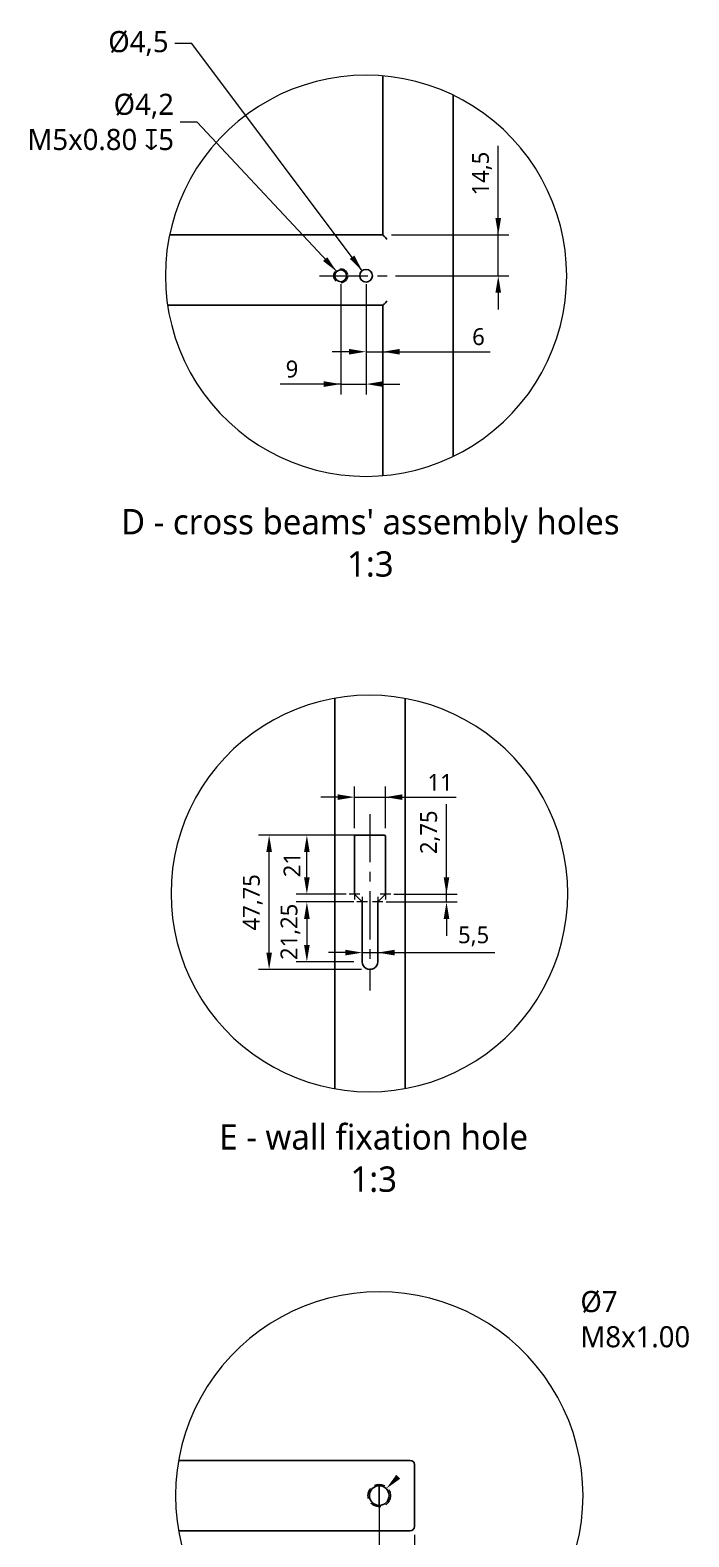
# Model space of a CAD drawing. Header units: inches. Extents: x 6 to 1987, y -21 to 287.
# Drawn here: x 905.2 to 983.2, y 95.9 to 274.4 of the extents above; entities that cross this region are included whole.
import ezdxf

# ---------------------------------------------------------------- set-up
doc = ezdxf.new("R2010")
doc.units = ezdxf.units.IN
doc.header["$LTSCALE"] = 12.7
doc.header["$MEASUREMENT"] = 0
doc.header["$PDMODE"] = 33
doc.header["$PDSIZE"] = 1
doc.linetypes.add('CENTER', pattern=[0.72, 0.45, -0.09, 0.09, -0.09])
doc.linetypes.add('HIDDEN', pattern=[0.15000000000000002, 0.1, -0.05])
for name, color, linetype, lineweight in [('ANNOTATION_LINES', 7, 'Continuous', 13), ('ANNOTATION_TEXT', 7, 'Continuous', 25), ('CENTERLINES', 251, 'CENTER', 13), ('DETAIL_VIEW_BORDER', 7, 'Continuous', 15), ('SURFACE_THREAD_SYMBOLS_ON_AXIS', 7, 'HIDDEN', 15), ('VIRTUAL_SHARPS', 251, 'Continuous', 13), ('Visible', 7, 'Continuous', 25)]:
    doc.layers.add(name, color=color, linetype=linetype, lineweight=lineweight)
doc.styles.add('Onshape-Standard-Dimension', font='OpenSans-Regular.ttf')
doc.styles.add('Onshape-Standard-Hole-Callout', font='Open Sans', dxfattribs={"height": 2.5})
doc.styles.add('Onshape-Standard-View-Label', font='Open Sans', dxfattribs={"height": 3})
doc.dimstyles.new('Onshape-ISO-25$0', dxfattribs={"dimtxt": 2, "dimasz": 2, "dimexe": 1.25, "dimexo": 1, "dimgap": 0.75, "dimtad": 1, "dimtxsty": 'Onshape-Standard-Dimension', "dimcen": 2.5, "dimclrd": 251, "dimclre": 251, "dimclrt": 251, "dimadec": 1, "dimazin": 0, "dimtfac": 1, "dimtmove": 0, "dimatfit": 3, "dimfxl": 1, "dimlwd": 13, "dimlwe": 13, "dimarcsym": 0})

# ---------------------------------------------------------------- blocks, each defined once
blk = doc.blocks.new('*D18')
at = {"layer": 'ANNOTATION_TEXT', "color": 251, "lineweight": 13}
for p, q in [((960.6584178986703, 250.1224077559062), (960.6584178986703, 260.6755412708927)), ((960.6584178986703, 252.1224077559062), (960.6584178986703, 254.1224077559062)), ((948.0036301123301, 250.1224077559062), (961.9084178986703, 250.1224077559062)), ((960.6584178986703, 245.2890744225728), (960.6584178986703, 250.1224077559062)), ((948.5036301123301, 245.2890744225728), (961.9084178986703, 245.2890744225728)), ((960.6584178986703, 243.2890744225728), (960.6584178986703, 241.2890744225728))]:
    blk.add_line(p, q, dxfattribs=at)
at = {"layer": 'ANNOTATION_TEXT', "color": 251}
for points in [[(960.325084565337, 252.1224077559062), (960.9917512320037, 252.1224077559062), (960.6584178986703, 250.1224077559062)], [(960.9917512320037, 243.2890744225728), (960.325084565337, 243.2890744225728), (960.6584178986703, 245.2890744225728)]]:
    blk.add_solid(points, dxfattribs=at)
at = {"layer": 'Defpoints', "color": 0}
for p in [(947.0036301123301, 250.1224077559062), (960.6584178986703, 250.1224077559062), (947.5036301123301, 245.2890744225728)]:
    blk.add_point(p, dxfattribs=at)
at = {"layer": 'ANNOTATION_TEXT', "color": 251, "insert": (958.7272189885887, 257.3989745133995), "char_height": 2, "attachment_point": 5, "rotation": 90, "style": 'Onshape-Standard-Dimension'}
blk.add_mtext('14,5', dxfattribs=at)
blk = doc.blocks.new('*D19')
at = {"layer": 'ANNOTATION_TEXT', "color": 251, "lineweight": 13}
for p, q in [((942.0036301123301, 244.2890744225729), (942.0036301123301, 231.208378331782)), ((945.0036301123301, 244.2890744225729), (945.0036301123301, 231.208378331782)), ((942.0036301123301, 232.458378331782), (934.8320718499043, 232.458378331782)), ((940.0036301123301, 232.458378331782), (938.0036301123301, 232.458378331782)), ((942.0036301123301, 232.458378331782), (945.0036301123301, 232.458378331782)), ((947.0036301123301, 232.458378331782), (949.0036301123301, 232.458378331782))]:
    blk.add_line(p, q, dxfattribs=at)
at = {"layer": 'ANNOTATION_TEXT', "color": 251}
for points in [[(940.0036301123301, 232.1250449984487), (940.0036301123301, 232.7917116651153), (942.0036301123301, 232.458378331782)], [(947.0036301123301, 232.7917116651153), (947.0036301123301, 232.1250449984487), (945.0036301123301, 232.458378331782)]]:
    blk.add_solid(points, dxfattribs=at)
at = {"layer": 'Defpoints', "color": 0}
for p in [(942.0036301123301, 245.2890744225729), (945.0036301123301, 245.2890744225729), (945.0036301123301, 232.458378331782)]:
    blk.add_point(p, dxfattribs=at)
at = {"layer": 'ANNOTATION_TEXT', "color": 251, "insert": (936.2326168090324, 234.2322202936349), "char_height": 2, "attachment_point": 5, "style": 'Onshape-Standard-Dimension'}
blk.add_mtext('9', dxfattribs=at)
blk = doc.blocks.new('*D20')
at = {"layer": 'ANNOTATION_TEXT', "color": 251, "lineweight": 13}
for p, q in [((945.0036301123301, 244.2890744225729), (945.0036301123301, 235.039874335613)), ((947.0036301123301, 240.7890744225729), (947.0036301123301, 235.039874335613)), ((943.0036301123301, 236.289874335613), (941.0036301123301, 236.289874335613)), ((945.0036301123301, 236.289874335613), (947.0036301123301, 236.289874335613)), ((947.0036301123301, 236.289874335613), (959.7200885170229, 236.289874335613)), ((949.0036301123301, 236.289874335613), (951.0036301123301, 236.289874335613))]:
    blk.add_line(p, q, dxfattribs=at)
at = {"layer": 'ANNOTATION_TEXT', "color": 251}
for points in [[(943.0036301123301, 235.9565410022797), (943.0036301123301, 236.6232076689463), (945.0036301123301, 236.289874335613)], [(949.0036301123301, 236.6232076689463), (949.0036301123301, 235.9565410022797), (947.0036301123301, 236.289874335613)]]:
    blk.add_solid(points, dxfattribs=at)
at = {"layer": 'Defpoints', "color": 0}
for p in [(945.0036301123301, 245.2890744225729), (947.0036301123301, 241.7890744225729), (947.0036301123301, 236.289874335613)]:
    blk.add_point(p, dxfattribs=at)
at = {"layer": 'ANNOTATION_TEXT', "color": 251, "insert": (958.3202247568049, 238.0637162974659), "char_height": 2, "attachment_point": 5, "style": 'Onshape-Standard-Dimension'}
blk.add_mtext('6', dxfattribs=at)
blk = doc.blocks.new('*D21')
at = {"layer": 'ANNOTATION_TEXT', "color": 251, "lineweight": 13}
for p, q in [((943.6364943520376, 179.8509517966714), (943.6364943520376, 184.7719341626189)), ((947.3031610187043, 179.8509517966714), (947.3031610187043, 184.7719341626189)), ((941.6364943520376, 183.5219341626189), (939.6364943520376, 183.5219341626189)), ((943.6364943520376, 183.5219341626189), (947.3031610187043, 183.5219341626189)), ((947.3031610187043, 183.5219341626189), (955.6811483091159, 183.5219341626189)), ((949.3031610187043, 183.5219341626189), (951.3031610187043, 183.5219341626189))]:
    blk.add_line(p, q, dxfattribs=at)
at = {"layer": 'ANNOTATION_TEXT', "color": 251}
for points in [[(941.6364943520376, 183.1886008292856), (941.6364943520376, 183.8552674959523), (943.6364943520376, 183.5219341626189)], [(949.3031610187043, 183.8552674959523), (949.3031610187043, 183.1886008292856), (947.3031610187043, 183.5219341626189)]]:
    blk.add_solid(points, dxfattribs=at)
at = {"layer": 'Defpoints', "color": 0}
for p in [(947.3031610187043, 183.5219341626189), (943.6364943520376, 178.8509517966714), (947.3031610187043, 178.8509517966714)]:
    blk.add_point(p, dxfattribs=at)
at = {"layer": 'ANNOTATION_TEXT', "color": 251, "insert": (953.7744725597971, 185.2719341626189), "char_height": 2, "attachment_point": 5, "style": 'Onshape-Standard-Dimension'}
blk.add_mtext('11', dxfattribs=at)
blk = doc.blocks.new('*D22')
at = {"layer": 'ANNOTATION_TEXT', "color": 251, "lineweight": 13}
for p, q in [((944.5531610187043, 166.099579335916), (944.5531610187043, 166.349579335916)), ((946.3864943520376, 166.099579335916), (946.3864943520376, 166.349579335916)), ((942.5531610187043, 165.099579335916), (940.5531610187043, 165.099579335916)), ((944.5531610187043, 165.099579335916), (946.3864943520376, 165.099579335916)), ((946.3864943520376, 165.099579335916), (960.2617878464424, 165.099579335916)), ((948.3864943520376, 165.099579335916), (950.3864943520376, 165.099579335916))]:
    blk.add_line(p, q, dxfattribs=at)
at = {"layer": 'ANNOTATION_TEXT', "color": 251}
for points in [[(942.5531610187043, 164.7662460025827), (942.5531610187043, 165.4329126692494), (944.5531610187043, 165.099579335916)], [(948.3864943520376, 165.4329126692494), (948.3864943520376, 164.7662460025827), (946.3864943520376, 165.099579335916)]]:
    blk.add_solid(points, dxfattribs=at)
at = {"layer": 'Defpoints', "color": 0}
for p in [(944.5531610187043, 165.099579335916), (946.3864943520376, 165.099579335916), (946.3864943520376, 165.099579335916)]:
    blk.add_point(p, dxfattribs=at)
at = {"layer": 'ANNOTATION_TEXT', "color": 251, "insert": (957.7454390726004, 167.0294158481776), "char_height": 2, "attachment_point": 5, "style": 'Onshape-Standard-Dimension'}
blk.add_mtext('5,5', dxfattribs=at)
blk = doc.blocks.new('*D23')
at = {"layer": 'ANNOTATION_TEXT', "color": 251, "lineweight": 13}
for p, q in [((946.1364943520376, 179.0176184633382), (932.2766374475419, 179.0176184633382)), ((933.5266374475419, 165.1009517966714), (933.5266374475419, 177.0176184633382)), ((944.469827685371, 163.1009517966714), (932.2766374475419, 163.1009517966714))]:
    blk.add_line(p, q, dxfattribs=at)
at = {"layer": 'ANNOTATION_TEXT', "color": 251}
for points in [[(933.8599707808753, 177.0176184633382), (933.1933041142086, 177.0176184633382), (933.5266374475419, 179.0176184633382)], [(933.1933041142086, 165.1009517966714), (933.8599707808753, 165.1009517966714), (933.5266374475419, 163.1009517966714)]]:
    blk.add_solid(points, dxfattribs=at)
at = {"layer": 'Defpoints', "color": 0}
for p in [(933.5266374475419, 179.0176184633382), (947.1364943520376, 179.0176184633382), (945.469827685371, 163.1009517966714)]:
    blk.add_point(p, dxfattribs=at)
at = {"layer": 'ANNOTATION_TEXT', "color": 251, "insert": (931.5954385374602, 171.0592851300048), "char_height": 2, "attachment_point": 5, "rotation": 90, "style": 'Onshape-Standard-Dimension'}
blk.add_mtext('47,75', dxfattribs=at)
blk = doc.blocks.new('*D24')
at = {"layer": 'ANNOTATION_TEXT', "color": 251, "lineweight": 13}
for p, q in [((942.8031610187043, 179.0176184633382), (936.746810993591, 179.0176184633382)), ((937.996810993591, 174.0176184633386), (937.996810993591, 177.0176184633382)), ((942.6364943520377, 172.0176184633386), (936.746810993591, 172.0176184633386))]:
    blk.add_line(p, q, dxfattribs=at)
at = {"layer": 'ANNOTATION_TEXT', "color": 251}
for points in [[(938.3301443269244, 177.0176184633382), (937.6634776602576, 177.0176184633382), (937.996810993591, 179.0176184633382)], [(937.6634776602576, 174.0176184633386), (938.3301443269244, 174.0176184633386), (937.996810993591, 172.0176184633386)]]:
    blk.add_solid(points, dxfattribs=at)
at = {"layer": 'Defpoints', "color": 0}
for p in [(937.996810993591, 179.0176184633382), (943.8031610187043, 179.0176184633382), (943.6364943520377, 172.0176184633386)]:
    blk.add_point(p, dxfattribs=at)
at = {"layer": 'ANNOTATION_TEXT', "color": 251, "insert": (936.2365930099397, 175.5176184633385), "char_height": 2, "attachment_point": 5, "rotation": 90, "style": 'Onshape-Standard-Dimension'}
blk.add_mtext('21', dxfattribs=at)
blk = doc.blocks.new('*D25')
at = {"layer": 'ANNOTATION_TEXT', "color": 251, "lineweight": 13}
for p, q in [((943.5531610187043, 171.1009517966707), (936.746810993591, 171.1009517966707)), ((937.996810993591, 169.1009517966707), (937.996810993591, 166.0176184633381)), ((943.5531610187043, 164.0176184633381), (936.746810993591, 164.0176184633381))]:
    blk.add_line(p, q, dxfattribs=at)
at = {"layer": 'ANNOTATION_TEXT', "color": 251}
for points in [[(938.3301443269244, 169.1009517966707), (937.6634776602576, 169.1009517966707), (937.996810993591, 171.1009517966707)], [(937.6634776602576, 166.0176184633381), (938.3301443269244, 166.0176184633381), (937.996810993591, 164.0176184633381)]]:
    blk.add_solid(points, dxfattribs=at)
at = {"layer": 'Defpoints', "color": 0}
for p in [(944.5531610187043, 171.1009517966707), (937.996810993591, 164.0176184633381), (944.5531610187043, 164.0176184633381)]:
    blk.add_point(p, dxfattribs=at)
at = {"layer": 'ANNOTATION_TEXT', "color": 251, "insert": (936.0567564976782, 167.5592851300044), "char_height": 2, "attachment_point": 5, "rotation": 90, "style": 'Onshape-Standard-Dimension'}
blk.add_mtext('21,25', dxfattribs=at)
blk = doc.blocks.new('*D26')
at = {"layer": 'ANNOTATION_TEXT', "color": 251, "lineweight": 13}
for p, q in [((954.5299019828129, 172.0176184633387), (954.5299019828129, 182.6906429864996)), ((954.5299019828129, 174.0176184633387), (954.5299019828129, 176.0176184633387)), ((948.3031610187041, 172.0176184633387), (955.7799019828129, 172.0176184633387)), ((954.5299019828129, 171.1009517966708), (954.5299019828129, 172.0176184633387)), ((947.3864943520375, 171.1009517966708), (955.7799019828129, 171.1009517966708)), ((954.5299019828129, 169.1009517966708), (954.5299019828129, 167.1009517966708))]:
    blk.add_line(p, q, dxfattribs=at)
at = {"layer": 'ANNOTATION_TEXT', "color": 251}
for points in [[(954.1965686494796, 174.0176184633387), (954.8632353161463, 174.0176184633387), (954.5299019828129, 172.0176184633387)], [(954.8632353161463, 169.1009517966708), (954.1965686494796, 169.1009517966708), (954.5299019828129, 171.1009517966708)]]:
    blk.add_solid(points, dxfattribs=at)
at = {"layer": 'Defpoints', "color": 0}
for p in [(947.3031610187041, 172.0176184633387), (954.5299019828129, 172.0176184633387), (946.3864943520375, 171.1009517966708)]:
    blk.add_point(p, dxfattribs=at)
at = {"layer": 'ANNOTATION_TEXT', "color": 251, "insert": (952.5898474869001, 179.3541307249192), "char_height": 2, "attachment_point": 5, "rotation": 90, "style": 'Onshape-Standard-Dimension'}
blk.add_mtext('2,75', dxfattribs=at)
blk = doc.blocks.new('*D27')
at = {"layer": 'ANNOTATION_TEXT', "color": 251, "lineweight": 13}
for p, q in [((946.5683851439405, 99.77275572915876), (946.5683851439405, 89.9701178164081)), ((950.7350518106073, 96.10608906249209), (950.7350518106073, 89.9701178164081)), ((944.5683851439405, 91.2201178164081), (942.5683851439405, 91.2201178164081)), ((946.5683851439405, 91.2201178164081), (950.7350518106073, 91.2201178164081)), ((950.7350518106073, 91.2201178164081), (961.2881853255938, 91.2201178164081)), ((952.7350518106073, 91.2201178164081), (954.7350518106073, 91.2201178164081))]:
    blk.add_line(p, q, dxfattribs=at)
at = {"layer": 'ANNOTATION_TEXT', "color": 251}
for points in [[(944.5683851439405, 90.88678448307478), (944.5683851439405, 91.55345114974143), (946.5683851439405, 91.2201178164081)], [(952.7350518106073, 91.55345114974143), (952.7350518106073, 90.88678448307478), (950.7350518106073, 91.2201178164081)]]:
    blk.add_solid(points, dxfattribs=at)
at = {"layer": 'Defpoints', "color": 0}
for p in [(946.5683851439405, 100.7727557291588), (950.7350518106073, 97.10608906249209), (950.7350518106073, 91.2201178164081)]:
    blk.add_point(p, dxfattribs=at)
at = {"layer": 'ANNOTATION_TEXT', "color": 251, "insert": (958.0116185681005, 93.16017231232091), "char_height": 2, "attachment_point": 5, "style": 'Onshape-Standard-Dimension'}
blk.add_mtext('12,5', dxfattribs=at)

msp = doc.modelspace()

# ---------------------------------------------------------------- linework, layer by layer
at = {"layer": 'ANNOTATION_LINES', "color": 251}
for points in [[(944.5536884155383, 245.8891181455532), (924.3703466610389, 272.8056889255192), (922.3703466610389, 272.8056889255192)], [(941.5260199553729, 245.8008248871269), (925.0098326839172, 263.497614592511), (923.0098326839172, 263.497614592511)]]:
    msp.add_lwpolyline(points, dxfattribs=at)
at = {"layer": 'ANNOTATION_LINES', "color": 251, "extrusion": (0, 0.8568663749352418, 0.5155385683974941)}
msp.add_lwpolyline([(-947.3972224496991, -38.09442416685376), (-967.6423772591697, -76.99586120346586), (-969.6423772591697, -76.99586120346586)], dxfattribs=at)
at = {"layer": 'ANNOTATION_LINES', "color": 251}
for points in [[(940.4051102043302, 247.4904024796418), (941.5260199553729, 245.8008248871269), (939.9177288095168, 247.035535663492)], [(943.6205299898626, 247.6892088276305), (944.5536884155383, 245.8891181455532), (943.0871577916578, 247.2892606527045)], [(949.0526750274623, 102.7645370081952), (947.3972224496991, 101.5938159167784), (948.5834977773941, 103.2381583257716)]]:
    msp.add_solid(points, dxfattribs=at)
at = {"layer": 'CENTERLINES'}
for p, q in [((939.5036301123301, 245.289074422573), (947.5036301123301, 245.289074422573)), ((945.4698276853709, 181.5176184633382), (945.469827685371, 160.6009517966714))]:
    msp.add_line(p, q, dxfattribs=at)
at = {"layer": 'DETAIL_VIEW_BORDER', "flags": 128}
for points in [[(968.7660764290534, 245.2890744225731), (968.719186669262, 246.7811307720876), (968.5787024423473, 248.2672986568463), (968.3451781753723, 249.7417128511735), (968.0195354819314, 251.19855451584), (967.6030595249636, 252.632074162363), (967.0973939448013, 254.0366143436106), (966.5045343724729, 255.4066319811607), (965.8268205538584, 256.7367202412994), (965.066927115782, 258.0216298733234), (964.2278530104816, 259.2562899259347), (963.3129096801142, 260.435827759968), (962.3257079880068, 261.5555882784719), (961.2701439682288, 262.6111522982499), (960.1503834497249, 263.5983539903572), (958.9708456156916, 264.5132973207246), (957.7361855630804, 265.3523714260251), (956.4512759310562, 266.1122648641015), (955.1211876709176, 266.789978682716), (953.7511700333675, 267.3828382550444), (952.3466298521199, 267.8885038352066), (950.9131102055969, 268.3049797921744), (949.4562685409304, 268.6306224856154), (947.9818543466032, 268.8641467525904), (946.4956864618446, 269.004630979505), (945.00363011233, 269.0515207392964), (943.5115737628156, 269.004630979505), (942.025405878057, 268.8641467525904), (940.5509916837298, 268.6306224856154), (939.0941500190631, 268.3049797921744), (937.6606303725401, 267.8885038352066), (936.2560901912925, 267.3828382550444), (934.8860725537425, 266.789978682716), (933.5559842936038, 266.1122648641015), (932.2710746615796, 265.3523714260251), (931.0364146089685, 264.5132973207246), (929.8568767749352, 263.5983539903572), (928.7371162564312, 262.6111522982499), (927.6815522366533, 261.5555882784719), (926.6943505445458, 260.435827759968), (925.7794072141785, 259.2562899259347), (924.940333108878, 258.0216298733234), (924.1804396708017, 256.7367202412994), (923.5027258521873, 255.4066319811607), (922.9098662798588, 254.0366143436105), (922.4042006996965, 252.632074162363), (921.9877247427287, 251.19855451584), (921.6620820492878, 249.7417128511735), (921.4285577823127, 248.2672986568463), (921.2880735553982, 246.7811307720875), (921.2411837956067, 245.2890744225731), (921.2880735553982, 243.7970180730586), (921.4285577823127, 242.3108501882999), (921.6620820492878, 240.8364359939727), (921.9877247427287, 239.3795943293062), (922.4042006996965, 237.9460746827832), (922.9098662798588, 236.5415345015356), (923.5027258521873, 235.1715168639855), (924.1804396708017, 233.8414286038468), (924.940333108878, 232.5565189718228), (925.7794072141785, 231.3218589192115), (926.6943505445458, 230.1423210851782), (927.6815522366533, 229.0225605666742), (928.7371162564312, 227.9669965468963), (929.8568767749352, 226.9797948547889), (931.0364146089685, 226.0648515244216), (932.2710746615796, 225.2257774191211), (933.5559842936038, 224.4658839810447), (934.8860725537425, 223.7881701624303), (936.2560901912925, 223.1953105901018), (937.6606303725401, 222.6896450099396), (939.0941500190631, 222.2731690529718), (940.5509916837298, 221.9475263595309), (942.025405878057, 221.7140020925558), (943.5115737628156, 221.5735178656412), (945.00363011233, 221.5266281058497), (946.4956864618446, 221.5735178656412), (947.9818543466032, 221.7140020925558), (949.4562685409304, 221.9475263595309), (950.9131102055969, 222.2731690529718), (952.3466298521199, 222.6896450099396), (953.7511700333675, 223.1953105901018), (955.1211876709176, 223.7881701624303), (956.4512759310563, 224.4658839810447), (957.7361855630804, 225.2257774191211), (958.9708456156916, 226.0648515244216), (960.1503834497249, 226.979794854789), (961.2701439682288, 227.9669965468963), (962.3257079880068, 229.0225605666743), (963.3129096801142, 230.1423210851782), (964.2278530104816, 231.3218589192115), (965.066927115782, 232.5565189718228), (965.8268205538584, 233.8414286038468), (966.5045343724729, 235.1715168639855), (967.0973939448013, 236.5415345015356), (967.6030595249636, 237.9460746827832), (968.0195354819314, 239.3795943293062), (968.3451781753723, 240.8364359939727), (968.5787024423473, 242.3108501882999), (968.719186669262, 243.7970180730586)], [(968.8972102426609, 172.1059441317722), (968.8508549679268, 173.5809928909905), (968.7119720868161, 175.0502203066419), (968.481109706611, 176.507828009343), (968.1591789356553, 177.9480634874088), (967.7474502876257, 179.3652427893883), (967.247548667395, 180.7537729560242), (966.6614469582751, 182.1081740931081), (965.9914582359471, 183.4231009981187), (965.2402266398096, 184.6933642552951), (964.4107169377676, 185.9139507158891), (963.506202825648, 187.0800432827738), (962.530254007418, 188.1870399213246), (961.4867221071946, 189.230571821548), (960.3797254686438, 190.206520639778), (959.2136329017591, 191.1110347518977), (957.993046441165, 191.9405444539398), (956.7227831839887, 192.6917760500771), (955.407856278978, 193.3617647724051), (954.0534551418942, 193.947866481525), (952.6649249752583, 194.4477681017557), (951.2477456732787, 194.8594967497854), (949.807510195213, 195.1814275207412), (948.3499024925119, 195.4122899009462), (946.8806750768605, 195.5511727820568), (945.405626317642, 195.597528056791), (943.9305775584237, 195.5511727820568), (942.4613501427723, 195.4122899009462), (941.0037424400712, 195.1814275207412), (939.5635069620055, 194.8594967497854), (938.1463276600259, 194.4477681017557), (936.75779749339, 193.947866481525), (935.4033963563061, 193.3617647724051), (934.0884694512954, 192.6917760500771), (932.818206194119, 191.9405444539398), (931.5976197335251, 191.1110347518977), (930.4315271666404, 190.206520639778), (929.3245305280896, 189.230571821548), (928.2809986278662, 188.1870399213246), (927.3050498096362, 187.0800432827738), (926.4005356975165, 185.9139507158891), (925.5710259954744, 184.6933642552951), (924.8197943993371, 183.4231009981187), (924.1498056770092, 182.1081740931081), (923.5637039678891, 180.7537729560242), (923.0638023476585, 179.3652427893883), (922.6520736996288, 177.9480634874088), (922.330142928673, 176.507828009343), (922.099280548468, 175.0502203066419), (921.9603976673574, 173.5809928909905), (921.9140423926233, 172.1059441317722), (921.9603976673574, 170.6308953725537), (922.099280548468, 169.1616679569023), (922.330142928673, 167.7040602542012), (922.6520736996288, 166.2638247761354), (923.0638023476585, 164.8466454741559), (923.5637039678891, 163.45811530752), (924.1498056770092, 162.1037141704361), (924.8197943993371, 160.7887872654255), (925.5710259954744, 159.5185240082491), (926.4005356975165, 158.2979375476551), (927.3050498096362, 157.1318449807704), (928.2809986278662, 156.0248483422196), (929.3245305280896, 154.9813164419962), (930.4315271666404, 154.0053676237662), (931.5976197335251, 153.1008535116465), (932.818206194119, 152.2713438096044), (934.0884694512954, 151.5201122134671), (935.4033963563061, 150.8501234911391), (936.75779749339, 150.2640217820192), (938.1463276600259, 149.7641201617885), (939.5635069620055, 149.3523915137588), (941.0037424400712, 149.030460742803), (942.4613501427723, 148.799598362598), (943.9305775584237, 148.6607154814874), (945.405626317642, 148.6143602067533), (946.8806750768605, 148.6607154814874), (948.3499024925119, 148.799598362598), (949.807510195213, 149.030460742803), (951.2477456732787, 149.3523915137588), (952.6649249752583, 149.7641201617885), (954.0534551418942, 150.2640217820192), (955.407856278978, 150.8501234911391), (956.7227831839887, 151.5201122134671), (957.993046441165, 152.2713438096044), (959.2136329017591, 153.1008535116465), (960.3797254686438, 154.0053676237662), (961.4867221071946, 154.9813164419962), (962.530254007418, 156.0248483422196), (963.506202825648, 157.1318449807704), (964.4107169377676, 158.2979375476551), (965.2402266398096, 159.5185240082491), (965.9914582359471, 160.7887872654255), (966.6614469582751, 162.1037141704361), (967.247548667395, 163.45811530752), (967.7474502876257, 164.8466454741559), (968.1591789356553, 166.2638247761355), (968.481109706611, 167.7040602542012), (968.7119720868161, 169.1616679569023), (968.8508549679268, 170.6308953725537)]]:
    msp.add_lwpolyline(points, close=True, dxfattribs=at)
msp.add_lwpolyline([(969.9404977243988, 94.77181716889535), (970.2711802489349, 96.25120574178457), (970.5083186699687, 97.7484388067743), (970.6509771104905, 99.25760746897767), (970.6985925628101, 100.7727557291586), (970.6509771104905, 102.2879039893395), (970.5083186699687, 103.7970726515429), (970.2711802489349, 105.2943057165326), (969.9404977243987, 106.7736942894218), (969.5175761492101, 108.2293998993817), (969.0040846016117, 109.6556775414185), (968.4020495981499, 111.0468983492832), (967.71384709594, 112.3975718100355), (966.942193115848, 113.7023674325899), (966.0901330235985, 114.9561357847286), (965.1610295111061, 116.1539288155579), (964.1585493254679, 117.2910193832048), (963.0866487979866, 118.362919910686), (961.9495582303398, 119.3654000963243), (960.7517651995105, 120.2945036088166), (959.4979968473718, 121.1465637010661), (958.1932012248174, 121.9182176811581), (956.842527764065, 122.6064201833681), (955.4513069562004, 123.2084551868298), (954.0250293141636, 123.7219467344282), (952.5693237042037, 124.1448683096169), (951.0899351313144, 124.4755508341531), (949.5927020663248, 124.7126892551869), (948.0835334041213, 124.8553476957087), (946.5683851439404, 124.9029631480282), (945.0532368837596, 124.8553476957087), (943.5440682215561, 124.7126892551869), (942.0468351565664, 124.4755508341531), (940.5674465836772, 124.1448683096169), (939.1117409737174, 123.7219467344282), (937.6854633316806, 123.2084551868298), (936.2942425238159, 122.6064201833681), (934.9435690630635, 121.9182176811581), (933.6387734405091, 121.1465637010661), (932.3850050883705, 120.2945036088166), (931.187212057541, 119.3654000963243), (930.0501214898943, 118.362919910686), (928.978220962413, 117.2910193832048), (927.9757407767747, 116.1539288155579), (927.0466372642825, 114.9561357847286), (926.194577172033, 113.7023674325899), (925.422923191941, 112.3975718100355), (924.7347206897309, 111.0468983492832), (924.1326856862693, 109.6556775414185), (923.6191941386708, 108.2293998993817), (923.1962725634821, 106.7736942894218), (922.865590038946, 105.2943057165326), (922.6284516179122, 103.7970726515429), (922.4857931773904, 102.2879039893395), (922.4381777250708, 100.7727557291586), (922.4857931773904, 99.25760746897767), (922.6284516179122, 97.74843880677429), (922.865590038946, 96.25120574178457), (923.1962725634821, 94.77181716889534)], dxfattribs=at)
at = {"layer": 'SURFACE_THREAD_SYMBOLS_ON_AXIS', "color": 7, "lineweight": 15}
for centre, radius in [((942.0036301123301, 245.289074422573), 0.8333333333333333), ((946.5683851439405, 100.7727557291588), 1.333333333333333)]:
    msp.add_circle(centre, radius, dxfattribs=at)
at = {"layer": 'VIRTUAL_SHARPS', "color": 251}
for p, q in [((944.2614943520377, 172.0176184633386), (943.0114943520377, 172.0176184633386)), ((943.6364943520377, 172.6426184633386), (943.6364943520377, 171.3926184633386)), ((944.5531610187043, 171.7259517966707), (944.5531610187043, 170.4759517966707)), ((946.3864943520376, 171.7259517966708), (946.3864943520376, 170.4759517966708)), ((947.9281610187043, 172.0176184633387), (946.6781610187043, 172.0176184633387)), ((947.3031610187043, 172.6426184633387), (947.3031610187043, 171.3926184633387)), ((945.1781610187043, 171.1009517966707), (943.9281610187043, 171.1009517966707)), ((947.0114943520376, 171.1009517966708), (945.7614943520376, 171.1009517966708))]:
    msp.add_line(p, q, dxfattribs=at)
at = {"layer": 'Visible', "color": 7}
for p, q in [((947.0036301123301, 250.1224077559064), (947.0036301123301, 268.9566161678633)), ((955.3369634456635, 223.8981134110477), (955.3369634456635, 266.6800354340986)), ((921.7471774423996, 250.1224077559064), (947.0036301123301, 250.1224077559064)), ((921.5111989449424, 241.789074422573), (947.0036301123301, 241.789074422573)), ((947.0036301123301, 221.621532677283), (947.0036301123301, 241.789074422573)), ((941.3031610187043, 148.9830374988035), (941.3031610187043, 195.2288507647405)), ((949.6364943520376, 149.0033744941951), (949.6364943520376, 195.2085137693491)), ((943.6364943520376, 178.8509517966714), (943.6364943520377, 172.0866540570664)), ((947.1364943520376, 179.0176184633382), (943.8031610187043, 179.0176184633382)), ((947.3031610187043, 178.8509517966714), (947.3031610187043, 172.0866540570664)), ((943.6853098885065, 171.9688029268698), (944.5043454822354, 171.1497673331397)), ((947.2543454822354, 171.9688029268698), (946.4353098885065, 171.1497673331397)), ((944.5531610187043, 164.0176184633381), (944.5531610187043, 171.0319162029431)), ((946.3864943520376, 164.0176184633381), (946.3864943520376, 171.0319162029431)), ((922.8093820428153, 104.9394223958254), (950.2350518106073, 104.9394223958254)), ((950.7350518106073, 104.4394223958254), (950.7350518106073, 97.10608906249209)), ((946.5683851439405, 101.9394223958254), (946.5683851439405, 99.60608906249209)), ((922.8093820428153, 96.60608906249209), (950.2350518106073, 96.60608906249209))]:
    msp.add_line(p, q, dxfattribs=at)
at = {"layer": 'Visible', "color": 7, "flags": 128}
for points in [[(947.5036301123301, 249.6224077559064), (947.4060849513221, 249.7199529169145), (947.3122883961477, 249.8137494720889), (947.2258449958204, 249.9001928724162), (947.1500767217369, 249.9759611464996), (947.0878953061789, 250.0381425620577), (947.0416903460746, 250.084347522162), (947.0132374721286, 250.112800396108), (947.0036301123301, 250.1224077559064)], [(947.0036301123301, 241.789074422573), (947.0132374721286, 241.7986817823714), (947.0416903460745, 241.8271346563173), (947.0878953061788, 241.8733396164217), (947.1500767217368, 241.9355210319797), (947.2258449958204, 242.0112893060632), (947.3122883961476, 242.0977327063904), (947.4060849513221, 242.1915292615649), (947.5036301123301, 242.289074422573)]]:
    msp.add_lwpolyline(points, dxfattribs=at)
at = {"layer": 'Visible', "color": 7}
for centre, radius in [((942.0036301123301, 245.289074422573), 0.7), ((945.0036301123301, 245.289074422573), 0.7500000000000282), ((946.5683851439405, 100.7727557291588), 1.166666666666667)]:
    msp.add_circle(centre, radius, dxfattribs=at)
for centre, radius, start, end in [((943.8031610187043, 178.8509517966714), 0.1666666666666593, 90, 179.9999999999299), ((947.1364943520375, 178.8509517966714), 0.1666666666667787, 7.013e-11, 89.99999999996092), ((943.8031610187043, 172.0866540570664), 0.1666666666664106, 179.9999999999299, 224.9999999997374), ((947.1364943520373, 172.0866540570664), 0.1666666666669477, 315.0000000003593, 7.013e-11), ((944.3864943520375, 171.0319162029431), 0.166666666666716, 7.013e-11, 44.99999999969601), ((946.5531610187044, 171.0319162029431), 0.1666666666667203, 135.0000000002764, 179.9999999999299), ((945.469827685371, 164.0176184633381), 0.9166666666666665, 179.9999999999872, 1.27509e-11), ((950.2350518106073, 104.4394223958254), 0.5, 0, 90), ((950.2350518106073, 97.10608906249209), 0.5, 270, 0)]:
    msp.add_arc(centre, radius, start, end, dxfattribs=at)

# ---------------------------------------------------------------- texts
at = {"layer": 'ANNOTATION_TEXT', "color": 251, "char_height": 2.5, "style": 'Onshape-Standard-Hole-Callout'}
for s, insert, attachment_point in [('%%c4,5', (921.6203466610389, 272.8056889255192), 6), ('%%c4,2 \\PM5x0.80 {\\FGDT.SHX|c0;x}5', (922.2598326839172, 263.497614592511), 6), ('%%c7 \\PM8x1.00', (970.3923772591697, 121.6490070752386), 4)]:
    msp.add_mtext(s, dxfattribs=dict(at, insert=insert, attachment_point=attachment_point))
at = {"layer": 'ANNOTATION_TEXT', "color": 7, "char_height": 3, "attachment_point": 2, "style": 'Onshape-Standard-View-Label'}
for s, insert in [(" D - cross beams' assembly holes^J 1:3", (945.00363011233, 217.6503834741773)), (' E - wall fixation hole^J 1:3', (945.405626317642, 144.7652018142513))]:
    msp.add_mtext(s, dxfattribs=dict(at, insert=insert))

# ---------------------------------------------------------------- dimensions: what is measured, and where the dimension line sits
at = {"layer": 'ANNOTATION_TEXT'}
for base, p1, p2, picture, middle in [((960.6584178986703, 250.1224077559062), (947.5036301123301, 245.2890744225728), (947.0036301123301, 250.1224077559062, -0.5000000000000586), '*D18', (960.6584178986703, 257.3989745133995)), ((954.5299019828129, 172.0176184633387), (946.3864943520375, 171.1009517966708), (947.3031610187041, 172.0176184633387), '*D26', (954.5299019828129, 179.3541307249192)), ((937.996810993591, 179.0176184633382), (943.6364943520377, 172.0176184633386), (943.8031610187043, 179.0176184633382, 6.250000000000057), '*D24', (937.996810993591, 175.5176184633385)), ((937.996810993591, 164.0176184633381), (944.5531610187043, 171.1009517966707), (944.5531610187043, 164.0176184633381, 6.250000000000057), '*D25', (937.996810993591, 167.5592851300044))]:
    dim = msp.add_linear_dim(base=base, p1=p1, p2=p2, angle=90, dimstyle='Onshape-ISO-25$0', override={"dimlfac": 3, "dimpost": ''}, dxfattribs=at)
    dim.commit()
    dim.dimension.update_dxf_attribs({"geometry": picture, "text_midpoint": middle, "dimtype": 160})
for base, p1, p2, picture, middle in [((945.0036301123301, 232.458378331782), (942.0036301123301, 245.2890744225729), (945.0036301123301, 245.2890744225729), '*D19', (936.2326168090324, 232.458378331782)), ((947.0036301123301, 236.289874335613), (945.0036301123301, 245.2890744225729), (947.0036301123301, 241.7890744225729, -0.5000000000000591), '*D20', (958.3202247568049, 236.289874335613)), ((947.3031610187043, 183.5219341626189), (943.6364943520376, 178.8509517966714, 6.250000000000057), (947.3031610187043, 178.8509517966714, 6.250000000000057), '*D21', (953.7744725597971, 183.5219341626189)), ((946.3864943520376, 165.099579335916), (944.5531610187043, 165.099579335916, 6.250000000000057), (946.3864943520376, 165.099579335916, 6.250000000000057), '*D22', (957.7454390726004, 165.099579335916)), ((950.7350518106073, 91.2201178164081), (946.5683851439405, 100.7727557291588, 33.33333333333337), (950.7350518106073, 97.10608906249209, 33.33333333333337), '*D27', (958.0116185681005, 91.2201178164081))]:
    dim = msp.add_linear_dim(base=base, p1=p1, p2=p2, dimstyle='Onshape-ISO-25$0', override={"dimlfac": 3, "dimpost": ''}, dxfattribs=at)
    dim.commit()
    dim.dimension.update_dxf_attribs({"geometry": picture, "text_midpoint": middle, "dimtype": 160})
dim = msp.add_linear_dim(base=(933.5266374475419, 179.0176184633382), p1=(945.469827685371, 163.1009517966714, 6.250000000000057), p2=(947.1364943520376, 179.0176184633382, 6.250000000000057), angle=90, dimstyle='Onshape-ISO-25$0', override={"dimlfac": 3, "dimpost": ''}, dxfattribs=at)
dim.commit()
dim.dimension.update_dxf_attribs({"geometry": '*D23', "text_midpoint": (931.5954385374602, 171.0592851300048)})

doc.saveas('drawing.dxf')
